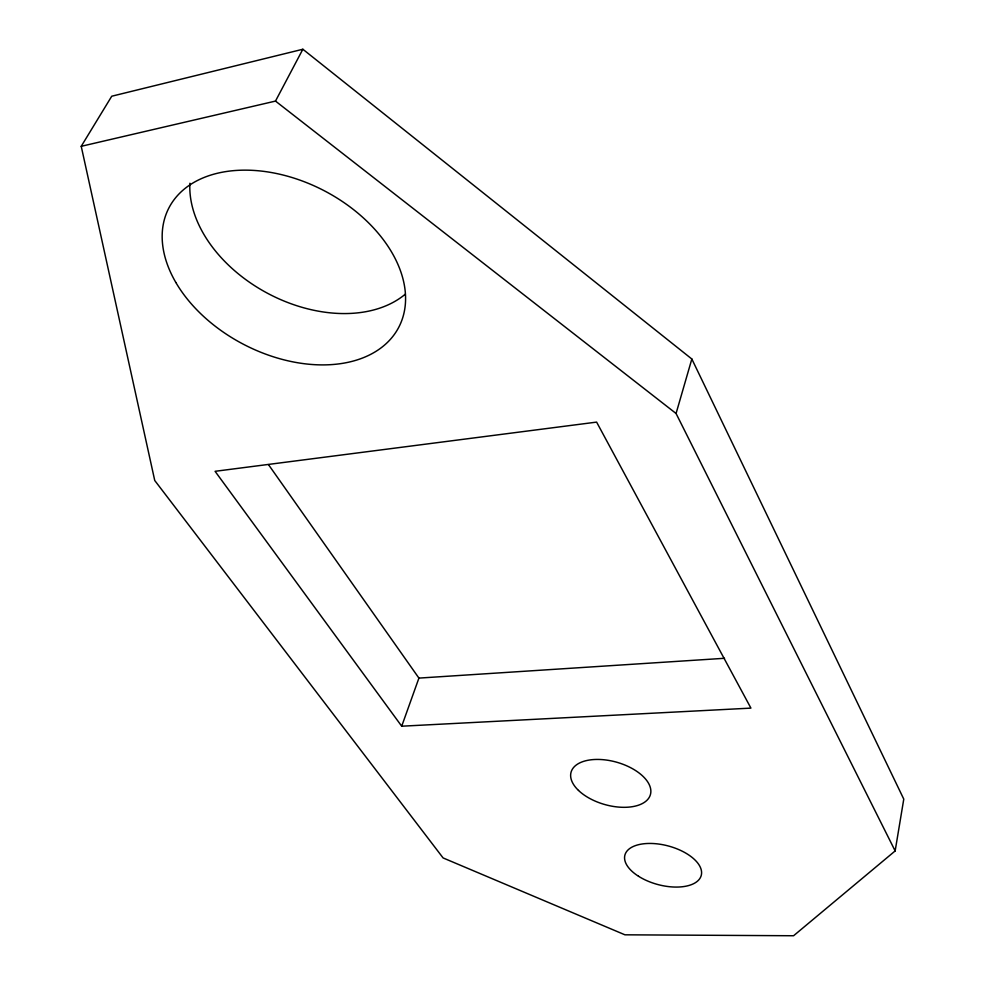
<?xml version="1.0" encoding="UTF-8"?>
<svg xmlns="http://www.w3.org/2000/svg" width="985" height="985" viewBox="0 0 985 985"><rect width="100%" height="100%" fill="white"/><g stroke="black" fill="none" stroke-linecap="round" stroke-linejoin="round"><path stroke-width="1.48" d="M895.156 850.929L903.774 799.118L691.839 359.008L302.863 49.25L111.736 96.222L81.226 146.309L154.744 480.508L443.09 857.935L624.946 934.814L793.578 935.75L895.156 850.929L676.067 413.491L275.492 101.086L81.226 146.309M676.067 413.491L691.839 359.008M401.708 726.204L215.075 471.31L596.615 422.109L750.927 708.116L401.708 726.204L418.921 678.099L268.486 464.625M275.492 101.086L302.863 49.25M418.921 678.099L724.529 658.288M405.303 294.158A126.523 87.505 28 0 1 269.89 294.503A126.523 87.505 28 0 1 189.896 183.235M638.514 876.256A39.486 19.971 14.9 0 0 701.049 876.071A39.486 19.971 14.9 0 0 649.706 843.443A39.486 19.971 14.9 0 0 638.514 876.256M175.847 282.486A129.503 86.742 27.4 0 0 386.428 343.383A129.503 86.742 27.4 0 0 289.319 176.709A129.503 86.742 27.4 0 0 175.847 282.486M578.478 790.413A41.235 21.99 15.8 0 0 647.527 799.685A41.235 21.99 15.8 0 0 606.194 760.026A41.235 21.99 15.8 0 0 578.478 790.413"/></g></svg>
